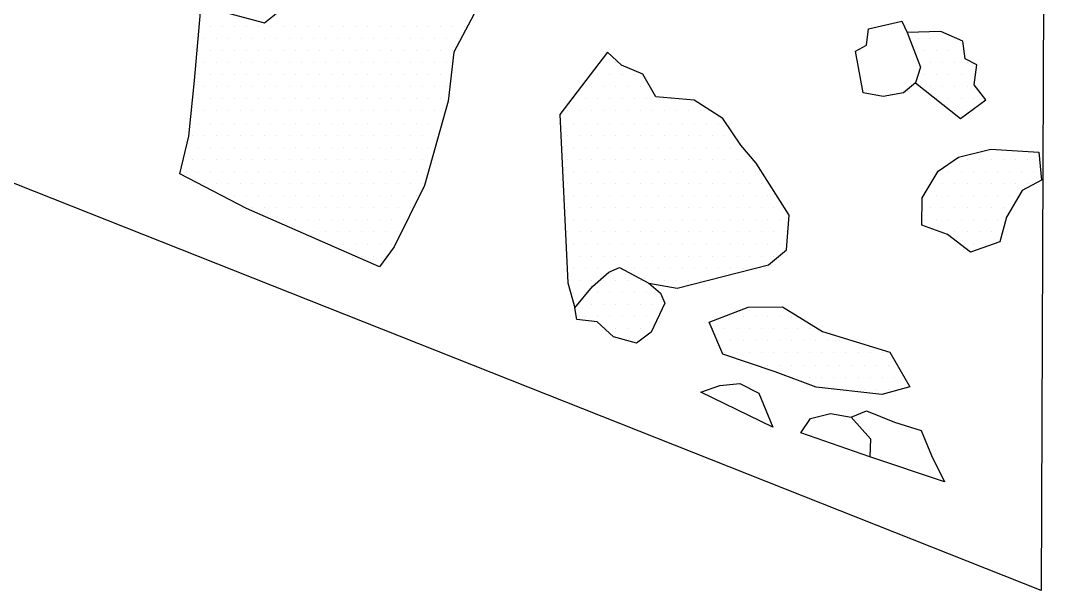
# Model space of a CAD drawing. Header units: metres. Extents: x -13.19 to -9.5, y -12.32 to -7.8.
# Drawn here: x -10.565 to -9.499, y -12.32 to -11.732 of the extents above; entities that cross this region are included whole.
import ezdxf

# ---------------------------------------------------------------- set-up
doc = ezdxf.new("R2010")
doc.units = ezdxf.units.M
doc.header["$LTSCALE"] = 25
doc.header["$MEASUREMENT"] = 0
doc.linetypes.add('STRICHPUNKTX2', pattern=[2, 1, -0.5, 0, -0.5])
doc.layers.get('0').update_dxf_attribs({"linetype": 'CONTINUOUS'})
for name, color, linetype in [('GRABUNGSGRENZE', 3, 'STRICHPUNKTX2'), ('STEINE', 4, 'CONTINUOUS'), ('STEINESCHRAFF', 4, 'CONTINUOUS')]:
    doc.layers.add(name, color=color, linetype=linetype)

# ---------------------------------------------------------------- blocks, each defined once
blk = doc.blocks.new('*X7')
at = {"color": 0}
for p, q in [((-1036.875, -1173.75), (-1036.875, -1173.75)), ((-1035.625, -1173.75), (-1035.625, -1173.75)), ((-1034.375, -1173.75), (-1034.375, -1173.75)), ((-1033.125, -1173.75), (-1033.125, -1173.75)), ((-1031.875, -1173.75), (-1031.875, -1173.75)), ((-1030.625, -1173.75), (-1030.625, -1173.75)), ((-1029.375, -1173.75), (-1029.375, -1173.75)), ((-1028.125, -1173.75), (-1028.125, -1173.75)), ((-1026.875, -1173.75), (-1026.875, -1173.75)), ((-1025.625, -1173.75), (-1025.625, -1173.75)), ((-1024.375, -1173.75), (-1024.375, -1173.75)), ((-1023.125, -1173.75), (-1023.125, -1173.75)), ((-1021.875, -1173.75), (-1021.875, -1173.75)), ((-1020.625, -1173.75), (-1020.625, -1173.75)), ((-1019.375, -1173.75), (-1019.375, -1173.75)), ((-1018.125, -1173.75), (-1018.125, -1173.75)), ((-1016.875, -1173.75), (-1016.875, -1173.75)), ((-1015.625, -1173.75), (-1015.625, -1173.75)), ((-1014.375, -1173.75), (-1014.375, -1173.75)), ((-1013.125, -1173.75), (-1013.125, -1173.75)), ((-1011.875, -1173.75), (-1011.875, -1173.75)), ((-1010.625, -1173.75), (-1010.625, -1173.75)), ((-1037.5, -1175), (-1037.5, -1175)), ((-1036.25, -1175), (-1036.25, -1175)), ((-1035, -1175), (-1035, -1175)), ((-1033.75, -1175), (-1033.75, -1175)), ((-1032.5, -1175), (-1032.5, -1175)), ((-1031.25, -1175), (-1031.25, -1175)), ((-1030, -1175), (-1030, -1175)), ((-1028.75, -1175), (-1028.75, -1175)), ((-1027.5, -1175), (-1027.5, -1175)), ((-1026.25, -1175), (-1026.25, -1175)), ((-1025, -1175), (-1025, -1175)), ((-1023.75, -1175), (-1023.75, -1175)), ((-1022.5, -1175), (-1022.5, -1175)), ((-1021.25, -1175), (-1021.25, -1175)), ((-1020, -1175), (-1020, -1175)), ((-1018.75, -1175), (-1018.75, -1175)), ((-1017.5, -1175), (-1017.5, -1175)), ((-1016.25, -1175), (-1016.25, -1175)), ((-1015, -1175), (-1015, -1175)), ((-1013.75, -1175), (-1013.75, -1175)), ((-1012.5, -1175), (-1012.5, -1175)), ((-1011.25, -1175), (-1011.25, -1175)), ((-1038.125, -1176.25), (-1038.125, -1176.25)), ((-1036.875, -1176.25), (-1036.875, -1176.25)), ((-1035.625, -1176.25), (-1035.625, -1176.25)), ((-1034.375, -1176.25), (-1034.375, -1176.25)), ((-1033.125, -1176.25), (-1033.125, -1176.25)), ((-1031.875, -1176.25), (-1031.875, -1176.25)), ((-1030.625, -1176.25), (-1030.625, -1176.25)), ((-1029.375, -1176.25), (-1029.375, -1176.25)), ((-1028.125, -1176.25), (-1028.125, -1176.25)), ((-1026.875, -1176.25), (-1026.875, -1176.25)), ((-1025.625, -1176.25), (-1025.625, -1176.25)), ((-1024.375, -1176.25), (-1024.375, -1176.25)), ((-1023.125, -1176.25), (-1023.125, -1176.25)), ((-1021.875, -1176.25), (-1021.875, -1176.25)), ((-1020.625, -1176.25), (-1020.625, -1176.25)), ((-1019.375, -1176.25), (-1019.375, -1176.25)), ((-1018.125, -1176.25), (-1018.125, -1176.25)), ((-1016.875, -1176.25), (-1016.875, -1176.25)), ((-1015.625, -1176.25), (-1015.625, -1176.25)), ((-1014.375, -1176.25), (-1014.375, -1176.25)), ((-1013.125, -1176.25), (-1013.125, -1176.25)), ((-1011.875, -1176.25), (-1011.875, -1176.25)), ((-1037.5, -1177.5), (-1037.5, -1177.5)), ((-1036.25, -1177.5), (-1036.25, -1177.5)), ((-1035, -1177.5), (-1035, -1177.5)), ((-1033.75, -1177.5), (-1033.75, -1177.5)), ((-1032.5, -1177.5), (-1032.5, -1177.5)), ((-1031.25, -1177.5), (-1031.25, -1177.5)), ((-1030, -1177.5), (-1030, -1177.5)), ((-1028.75, -1177.5), (-1028.75, -1177.5)), ((-1027.5, -1177.5), (-1027.5, -1177.5)), ((-1026.25, -1177.5), (-1026.25, -1177.5)), ((-1025, -1177.5), (-1025, -1177.5)), ((-1023.75, -1177.5), (-1023.75, -1177.5)), ((-1022.5, -1177.5), (-1022.5, -1177.5)), ((-1021.25, -1177.5), (-1021.25, -1177.5)), ((-1020, -1177.5), (-1020, -1177.5)), ((-1018.75, -1177.5), (-1018.75, -1177.5)), ((-1017.5, -1177.5), (-1017.5, -1177.5)), ((-1016.25, -1177.5), (-1016.25, -1177.5)), ((-1015, -1177.5), (-1015, -1177.5)), ((-1013.75, -1177.5), (-1013.75, -1177.5)), ((-1012.5, -1177.5), (-1012.5, -1177.5)), ((-1038.125, -1178.75), (-1038.125, -1178.75)), ((-1036.875, -1178.75), (-1036.875, -1178.75)), ((-1035.625, -1178.75), (-1035.625, -1178.75)), ((-1034.375, -1178.75), (-1034.375, -1178.75)), ((-1033.125, -1178.75), (-1033.125, -1178.75)), ((-1031.875, -1178.75), (-1031.875, -1178.75)), ((-1030.625, -1178.75), (-1030.625, -1178.75)), ((-1029.375, -1178.75), (-1029.375, -1178.75)), ((-1028.125, -1178.75), (-1028.125, -1178.75)), ((-1026.875, -1178.75), (-1026.875, -1178.75)), ((-1025.625, -1178.75), (-1025.625, -1178.75)), ((-1024.375, -1178.75), (-1024.375, -1178.75)), ((-1023.125, -1178.75), (-1023.125, -1178.75)), ((-1021.875, -1178.75), (-1021.875, -1178.75)), ((-1020.625, -1178.75), (-1020.625, -1178.75)), ((-1019.375, -1178.75), (-1019.375, -1178.75)), ((-1018.125, -1178.75), (-1018.125, -1178.75)), ((-1016.875, -1178.75), (-1016.875, -1178.75)), ((-1015.625, -1178.75), (-1015.625, -1178.75)), ((-1014.375, -1178.75), (-1014.375, -1178.75)), ((-1013.125, -1178.75), (-1013.125, -1178.75)), ((-1037.5, -1180), (-1037.5, -1180)), ((-1036.25, -1180), (-1036.25, -1180)), ((-1035, -1180), (-1035, -1180)), ((-1033.75, -1180), (-1033.75, -1180)), ((-1032.5, -1180), (-1032.5, -1180)), ((-1031.25, -1180), (-1031.25, -1180)), ((-1030, -1180), (-1030, -1180)), ((-1028.75, -1180), (-1028.75, -1180)), ((-1027.5, -1180), (-1027.5, -1180)), ((-1026.25, -1180), (-1026.25, -1180)), ((-1025, -1180), (-1025, -1180)), ((-1023.75, -1180), (-1023.75, -1180)), ((-1022.5, -1180), (-1022.5, -1180)), ((-1021.25, -1180), (-1021.25, -1180)), ((-1020, -1180), (-1020, -1180)), ((-1018.75, -1180), (-1018.75, -1180)), ((-1017.5, -1180), (-1017.5, -1180)), ((-1016.25, -1180), (-1016.25, -1180)), ((-1015, -1180), (-1015, -1180)), ((-1013.75, -1180), (-1013.75, -1180)), ((-1012.5, -1180), (-1012.5, -1180)), ((-1038.125, -1181.25), (-1038.125, -1181.25)), ((-1036.875, -1181.25), (-1036.875, -1181.25)), ((-1035.625, -1181.25), (-1035.625, -1181.25)), ((-1034.375, -1181.25), (-1034.375, -1181.25)), ((-1033.125, -1181.25), (-1033.125, -1181.25)), ((-1031.875, -1181.25), (-1031.875, -1181.25)), ((-1030.625, -1181.25), (-1030.625, -1181.25)), ((-1029.375, -1181.25), (-1029.375, -1181.25)), ((-1028.125, -1181.25), (-1028.125, -1181.25)), ((-1026.875, -1181.25), (-1026.875, -1181.25)), ((-1025.625, -1181.25), (-1025.625, -1181.25)), ((-1024.375, -1181.25), (-1024.375, -1181.25)), ((-1023.125, -1181.25), (-1023.125, -1181.25)), ((-1021.875, -1181.25), (-1021.875, -1181.25)), ((-1020.625, -1181.25), (-1020.625, -1181.25)), ((-1019.375, -1181.25), (-1019.375, -1181.25)), ((-1018.125, -1181.25), (-1018.125, -1181.25)), ((-1016.875, -1181.25), (-1016.875, -1181.25)), ((-1015.625, -1181.25), (-1015.625, -1181.25)), ((-1014.375, -1181.25), (-1014.375, -1181.25)), ((-1013.125, -1181.25), (-1013.125, -1181.25)), ((-1038.75, -1182.5), (-1038.75, -1182.5)), ((-1037.5, -1182.5), (-1037.5, -1182.5)), ((-1036.25, -1182.5), (-1036.25, -1182.5)), ((-1035, -1182.5), (-1035, -1182.5)), ((-1033.75, -1182.5), (-1033.75, -1182.5)), ((-1032.5, -1182.5), (-1032.5, -1182.5)), ((-1031.25, -1182.5), (-1031.25, -1182.5)), ((-1030, -1182.5), (-1030, -1182.5)), ((-1028.75, -1182.5), (-1028.75, -1182.5)), ((-1027.5, -1182.5), (-1027.5, -1182.5)), ((-1026.25, -1182.5), (-1026.25, -1182.5)), ((-1025, -1182.5), (-1025, -1182.5)), ((-1023.75, -1182.5), (-1023.75, -1182.5)), ((-1022.5, -1182.5), (-1022.5, -1182.5)), ((-1021.25, -1182.5), (-1021.25, -1182.5)), ((-1020, -1182.5), (-1020, -1182.5)), ((-1018.75, -1182.5), (-1018.75, -1182.5)), ((-1017.5, -1182.5), (-1017.5, -1182.5)), ((-1016.25, -1182.5), (-1016.25, -1182.5)), ((-1015, -1182.5), (-1015, -1182.5)), ((-1013.75, -1182.5), (-1013.75, -1182.5)), ((-1038.125, -1183.75), (-1038.125, -1183.75)), ((-1036.875, -1183.75), (-1036.875, -1183.75)), ((-1035.625, -1183.75), (-1035.625, -1183.75)), ((-1034.375, -1183.75), (-1034.375, -1183.75)), ((-1033.125, -1183.75), (-1033.125, -1183.75)), ((-1031.875, -1183.75), (-1031.875, -1183.75)), ((-1030.625, -1183.75), (-1030.625, -1183.75)), ((-1029.375, -1183.75), (-1029.375, -1183.75)), ((-1028.125, -1183.75), (-1028.125, -1183.75)), ((-1026.875, -1183.75), (-1026.875, -1183.75)), ((-1025.625, -1183.75), (-1025.625, -1183.75)), ((-1024.375, -1183.75), (-1024.375, -1183.75)), ((-1023.125, -1183.75), (-1023.125, -1183.75)), ((-1021.875, -1183.75), (-1021.875, -1183.75)), ((-1020.625, -1183.75), (-1020.625, -1183.75)), ((-1019.375, -1183.75), (-1019.375, -1183.75)), ((-1018.125, -1183.75), (-1018.125, -1183.75)), ((-1016.875, -1183.75), (-1016.875, -1183.75)), ((-1015.625, -1183.75), (-1015.625, -1183.75)), ((-1014.375, -1183.75), (-1014.375, -1183.75)), ((-1013.125, -1183.75), (-1013.125, -1183.75)), ((-1038.75, -1185), (-1038.75, -1185)), ((-1037.5, -1185), (-1037.5, -1185)), ((-1036.25, -1185), (-1036.25, -1185)), ((-1035, -1185), (-1035, -1185)), ((-1033.75, -1185), (-1033.75, -1185)), ((-1032.5, -1185), (-1032.5, -1185)), ((-1031.25, -1185), (-1031.25, -1185)), ((-1030, -1185), (-1030, -1185)), ((-1028.75, -1185), (-1028.75, -1185)), ((-1027.5, -1185), (-1027.5, -1185)), ((-1026.25, -1185), (-1026.25, -1185)), ((-1025, -1185), (-1025, -1185)), ((-1023.75, -1185), (-1023.75, -1185)), ((-1022.5, -1185), (-1022.5, -1185)), ((-1021.25, -1185), (-1021.25, -1185)), ((-1020, -1185), (-1020, -1185)), ((-1018.75, -1185), (-1018.75, -1185)), ((-1017.5, -1185), (-1017.5, -1185)), ((-1016.25, -1185), (-1016.25, -1185)), ((-1015, -1185), (-1015, -1185)), ((-1013.75, -1185), (-1013.75, -1185)), ((-1038.125, -1186.25), (-1038.125, -1186.25)), ((-1036.875, -1186.25), (-1036.875, -1186.25)), ((-1035.625, -1186.25), (-1035.625, -1186.25)), ((-1034.375, -1186.25), (-1034.375, -1186.25)), ((-1033.125, -1186.25), (-1033.125, -1186.25)), ((-1031.875, -1186.25), (-1031.875, -1186.25)), ((-1030.625, -1186.25), (-1030.625, -1186.25)), ((-1029.375, -1186.25), (-1029.375, -1186.25)), ((-1028.125, -1186.25), (-1028.125, -1186.25)), ((-1026.875, -1186.25), (-1026.875, -1186.25)), ((-1025.625, -1186.25), (-1025.625, -1186.25)), ((-1024.375, -1186.25), (-1024.375, -1186.25)), ((-1023.125, -1186.25), (-1023.125, -1186.25)), ((-1021.875, -1186.25), (-1021.875, -1186.25)), ((-1020.625, -1186.25), (-1020.625, -1186.25)), ((-1019.375, -1186.25), (-1019.375, -1186.25)), ((-1018.125, -1186.25), (-1018.125, -1186.25)), ((-1016.875, -1186.25), (-1016.875, -1186.25)), ((-1015.625, -1186.25), (-1015.625, -1186.25)), ((-1014.375, -1186.25), (-1014.375, -1186.25)), ((-1038.75, -1187.5), (-1038.75, -1187.5)), ((-1037.5, -1187.5), (-1037.5, -1187.5)), ((-1036.25, -1187.5), (-1036.25, -1187.5)), ((-1035, -1187.5), (-1035, -1187.5)), ((-1033.75, -1187.5), (-1033.75, -1187.5)), ((-1032.5, -1187.5), (-1032.5, -1187.5)), ((-1031.25, -1187.5), (-1031.25, -1187.5)), ((-1030, -1187.5), (-1030, -1187.5)), ((-1028.75, -1187.5), (-1028.75, -1187.5)), ((-1027.5, -1187.5), (-1027.5, -1187.5)), ((-1026.25, -1187.5), (-1026.25, -1187.5)), ((-1025, -1187.5), (-1025, -1187.5)), ((-1023.75, -1187.5), (-1023.75, -1187.5)), ((-1022.5, -1187.5), (-1022.5, -1187.5)), ((-1021.25, -1187.5), (-1021.25, -1187.5)), ((-1020, -1187.5), (-1020, -1187.5)), ((-1018.75, -1187.5), (-1018.75, -1187.5)), ((-1017.5, -1187.5), (-1017.5, -1187.5)), ((-1016.25, -1187.5), (-1016.25, -1187.5)), ((-1015, -1187.5), (-1015, -1187.5)), ((-1039.375, -1188.75), (-1039.375, -1188.75)), ((-1038.125, -1188.75), (-1038.125, -1188.75)), ((-1036.875, -1188.75), (-1036.875, -1188.75)), ((-1035.625, -1188.75), (-1035.625, -1188.75)), ((-1034.375, -1188.75), (-1034.375, -1188.75)), ((-1033.125, -1188.75), (-1033.125, -1188.75)), ((-1031.875, -1188.75), (-1031.875, -1188.75)), ((-1030.625, -1188.75), (-1030.625, -1188.75)), ((-1029.375, -1188.75), (-1029.375, -1188.75)), ((-1028.125, -1188.75), (-1028.125, -1188.75)), ((-1026.875, -1188.75), (-1026.875, -1188.75)), ((-1025.625, -1188.75), (-1025.625, -1188.75)), ((-1024.375, -1188.75), (-1024.375, -1188.75)), ((-1023.125, -1188.75), (-1023.125, -1188.75)), ((-1021.875, -1188.75), (-1021.875, -1188.75)), ((-1020.625, -1188.75), (-1020.625, -1188.75)), ((-1019.375, -1188.75), (-1019.375, -1188.75)), ((-1018.125, -1188.75), (-1018.125, -1188.75)), ((-1016.875, -1188.75), (-1016.875, -1188.75)), ((-1015.625, -1188.75), (-1015.625, -1188.75)), ((-1014.375, -1188.75), (-1014.375, -1188.75)), ((-1037.5, -1190), (-1037.5, -1190)), ((-1036.25, -1190), (-1036.25, -1190)), ((-1035, -1190), (-1035, -1190)), ((-1033.75, -1190), (-1033.75, -1190)), ((-1032.5, -1190), (-1032.5, -1190)), ((-1031.25, -1190), (-1031.25, -1190)), ((-1030, -1190), (-1030, -1190)), ((-1028.75, -1190), (-1028.75, -1190)), ((-1027.5, -1190), (-1027.5, -1190)), ((-1026.25, -1190), (-1026.25, -1190)), ((-1025, -1190), (-1025, -1190)), ((-1023.75, -1190), (-1023.75, -1190)), ((-1022.5, -1190), (-1022.5, -1190)), ((-1021.25, -1190), (-1021.25, -1190)), ((-1020, -1190), (-1020, -1190)), ((-1018.75, -1190), (-1018.75, -1190)), ((-1017.5, -1190), (-1017.5, -1190)), ((-1016.25, -1190), (-1016.25, -1190)), ((-1015, -1190), (-1015, -1190)), ((-1035.625, -1191.25), (-1035.625, -1191.25)), ((-1034.375, -1191.25), (-1034.375, -1191.25)), ((-1033.125, -1191.25), (-1033.125, -1191.25)), ((-1031.875, -1191.25), (-1031.875, -1191.25)), ((-1030.625, -1191.25), (-1030.625, -1191.25)), ((-1029.375, -1191.25), (-1029.375, -1191.25)), ((-1028.125, -1191.25), (-1028.125, -1191.25)), ((-1026.875, -1191.25), (-1026.875, -1191.25)), ((-1025.625, -1191.25), (-1025.625, -1191.25)), ((-1024.375, -1191.25), (-1024.375, -1191.25)), ((-1023.125, -1191.25), (-1023.125, -1191.25)), ((-1021.875, -1191.25), (-1021.875, -1191.25)), ((-1020.625, -1191.25), (-1020.625, -1191.25)), ((-1019.375, -1191.25), (-1019.375, -1191.25)), ((-1018.125, -1191.25), (-1018.125, -1191.25)), ((-1016.875, -1191.25), (-1016.875, -1191.25)), ((-1015.625, -1191.25), (-1015.625, -1191.25)), ((-1032.5, -1192.5), (-1032.5, -1192.5)), ((-1031.25, -1192.5), (-1031.25, -1192.5)), ((-1030, -1192.5), (-1030, -1192.5)), ((-1028.75, -1192.5), (-1028.75, -1192.5)), ((-1027.5, -1192.5), (-1027.5, -1192.5)), ((-1026.25, -1192.5), (-1026.25, -1192.5)), ((-1025, -1192.5), (-1025, -1192.5)), ((-1023.75, -1192.5), (-1023.75, -1192.5)), ((-1022.5, -1192.5), (-1022.5, -1192.5)), ((-1021.25, -1192.5), (-1021.25, -1192.5)), ((-1020, -1192.5), (-1020, -1192.5)), ((-1018.75, -1192.5), (-1018.75, -1192.5)), ((-1017.5, -1192.5), (-1017.5, -1192.5)), ((-1016.25, -1192.5), (-1016.25, -1192.5)), ((-1029.375, -1193.75), (-1029.375, -1193.75)), ((-1028.125, -1193.75), (-1028.125, -1193.75)), ((-1026.875, -1193.75), (-1026.875, -1193.75)), ((-1025.625, -1193.75), (-1025.625, -1193.75)), ((-1024.375, -1193.75), (-1024.375, -1193.75)), ((-1023.125, -1193.75), (-1023.125, -1193.75)), ((-1021.875, -1193.75), (-1021.875, -1193.75)), ((-1020.625, -1193.75), (-1020.625, -1193.75)), ((-1019.375, -1193.75), (-1019.375, -1193.75)), ((-1018.125, -1193.75), (-1018.125, -1193.75)), ((-1016.875, -1193.75), (-1016.875, -1193.75)), ((-1027.5, -1195), (-1027.5, -1195)), ((-1026.25, -1195), (-1026.25, -1195)), ((-1025, -1195), (-1025, -1195)), ((-1023.75, -1195), (-1023.75, -1195)), ((-1022.5, -1195), (-1022.5, -1195)), ((-1021.25, -1195), (-1021.25, -1195)), ((-1020, -1195), (-1020, -1195)), ((-1018.75, -1195), (-1018.75, -1195)), ((-1017.5, -1195), (-1017.5, -1195)), ((-1024.375, -1196.25), (-1024.375, -1196.25)), ((-1023.125, -1196.25), (-1023.125, -1196.25)), ((-1021.875, -1196.25), (-1021.875, -1196.25)), ((-1020.625, -1196.25), (-1020.625, -1196.25)), ((-1019.375, -1196.25), (-1019.375, -1196.25)), ((-1018.125, -1196.25), (-1018.125, -1196.25)), ((-1021.25, -1197.5), (-1021.25, -1197.5)), ((-1020, -1197.5), (-1020, -1197.5)), ((-1018.75, -1197.5), (-1018.75, -1197.5))]:
    blk.add_line(p, q, dxfattribs=at)
blk = doc.blocks.new('*X8')
at = {"color": 0}
for p, q in [((-963.75, -1175), (-963.75, -1175)), ((-962.5, -1175), (-962.5, -1175)), ((-961.25, -1175), (-961.25, -1175)), ((-960, -1175), (-960, -1175)), ((-963.125, -1176.25), (-963.125, -1176.25)), ((-961.875, -1176.25), (-961.875, -1176.25)), ((-960.625, -1176.25), (-960.625, -1176.25)), ((-959.375, -1176.25), (-959.375, -1176.25)), ((-996.25, -1177.5), (-996.25, -1177.5)), ((-995, -1177.5), (-995, -1177.5)), ((-963.75, -1177.5), (-963.75, -1177.5)), ((-962.5, -1177.5), (-962.5, -1177.5)), ((-961.25, -1177.5), (-961.25, -1177.5)), ((-960, -1177.5), (-960, -1177.5)), ((-958.75, -1177.5), (-958.75, -1177.5)), ((-996.875, -1178.75), (-996.875, -1178.75)), ((-995.625, -1178.75), (-995.625, -1178.75)), ((-994.375, -1178.75), (-994.375, -1178.75)), ((-993.125, -1178.75), (-993.125, -1178.75)), ((-963.125, -1178.75), (-963.125, -1178.75)), ((-961.875, -1178.75), (-961.875, -1178.75)), ((-960.625, -1178.75), (-960.625, -1178.75)), ((-959.375, -1178.75), (-959.375, -1178.75)), ((-958.125, -1178.75), (-958.125, -1178.75)), ((-997.5, -1180), (-997.5, -1180)), ((-996.25, -1180), (-996.25, -1180)), ((-995, -1180), (-995, -1180)), ((-993.75, -1180), (-993.75, -1180)), ((-992.5, -1180), (-992.5, -1180)), ((-962.5, -1180), (-962.5, -1180)), ((-961.25, -1180), (-961.25, -1180)), ((-960, -1180), (-960, -1180)), ((-958.75, -1180), (-958.75, -1180)), ((-999.375, -1181.25), (-999.375, -1181.25)), ((-998.125, -1181.25), (-998.125, -1181.25)), ((-996.875, -1181.25), (-996.875, -1181.25)), ((-995.625, -1181.25), (-995.625, -1181.25)), ((-994.375, -1181.25), (-994.375, -1181.25)), ((-993.125, -1181.25), (-993.125, -1181.25)), ((-991.875, -1181.25), (-991.875, -1181.25)), ((-990.625, -1181.25), (-990.625, -1181.25)), ((-989.375, -1181.25), (-989.375, -1181.25)), ((-961.875, -1181.25), (-961.875, -1181.25)), ((-960.625, -1181.25), (-960.625, -1181.25)), ((-959.375, -1181.25), (-959.375, -1181.25)), ((-958.125, -1181.25), (-958.125, -1181.25)), ((-1000, -1182.5), (-1000, -1182.5)), ((-998.75, -1182.5), (-998.75, -1182.5)), ((-997.5, -1182.5), (-997.5, -1182.5)), ((-996.25, -1182.5), (-996.25, -1182.5)), ((-995, -1182.5), (-995, -1182.5)), ((-993.75, -1182.5), (-993.75, -1182.5)), ((-992.5, -1182.5), (-992.5, -1182.5)), ((-991.25, -1182.5), (-991.25, -1182.5)), ((-990, -1182.5), (-990, -1182.5)), ((-988.75, -1182.5), (-988.75, -1182.5)), ((-987.5, -1182.5), (-987.5, -1182.5)), ((-986.25, -1182.5), (-986.25, -1182.5)), ((-960, -1182.5), (-960, -1182.5)), ((-958.75, -1182.5), (-958.75, -1182.5)), ((-1000.625, -1183.75), (-1000.625, -1183.75)), ((-999.375, -1183.75), (-999.375, -1183.75)), ((-998.125, -1183.75), (-998.125, -1183.75)), ((-996.875, -1183.75), (-996.875, -1183.75)), ((-995.625, -1183.75), (-995.625, -1183.75)), ((-994.375, -1183.75), (-994.375, -1183.75)), ((-993.125, -1183.75), (-993.125, -1183.75)), ((-991.875, -1183.75), (-991.875, -1183.75)), ((-990.625, -1183.75), (-990.625, -1183.75)), ((-989.375, -1183.75), (-989.375, -1183.75)), ((-988.125, -1183.75), (-988.125, -1183.75)), ((-986.875, -1183.75), (-986.875, -1183.75)), ((-985.625, -1183.75), (-985.625, -1183.75)), ((-984.375, -1183.75), (-984.375, -1183.75)), ((-1000, -1185), (-1000, -1185)), ((-998.75, -1185), (-998.75, -1185)), ((-997.5, -1185), (-997.5, -1185)), ((-996.25, -1185), (-996.25, -1185)), ((-995, -1185), (-995, -1185)), ((-993.75, -1185), (-993.75, -1185)), ((-992.5, -1185), (-992.5, -1185)), ((-991.25, -1185), (-991.25, -1185)), ((-990, -1185), (-990, -1185)), ((-988.75, -1185), (-988.75, -1185)), ((-987.5, -1185), (-987.5, -1185)), ((-986.25, -1185), (-986.25, -1185)), ((-985, -1185), (-985, -1185)), ((-983.75, -1185), (-983.75, -1185)), ((-1000.625, -1186.25), (-1000.625, -1186.25)), ((-999.375, -1186.25), (-999.375, -1186.25)), ((-998.125, -1186.25), (-998.125, -1186.25)), ((-996.875, -1186.25), (-996.875, -1186.25)), ((-995.625, -1186.25), (-995.625, -1186.25)), ((-994.375, -1186.25), (-994.375, -1186.25)), ((-993.125, -1186.25), (-993.125, -1186.25)), ((-991.875, -1186.25), (-991.875, -1186.25)), ((-990.625, -1186.25), (-990.625, -1186.25)), ((-989.375, -1186.25), (-989.375, -1186.25)), ((-988.125, -1186.25), (-988.125, -1186.25)), ((-986.875, -1186.25), (-986.875, -1186.25)), ((-985.625, -1186.25), (-985.625, -1186.25)), ((-984.375, -1186.25), (-984.375, -1186.25)), ((-983.125, -1186.25), (-983.125, -1186.25)), ((-1000, -1187.5), (-1000, -1187.5)), ((-998.75, -1187.5), (-998.75, -1187.5)), ((-997.5, -1187.5), (-997.5, -1187.5)), ((-996.25, -1187.5), (-996.25, -1187.5)), ((-995, -1187.5), (-995, -1187.5)), ((-993.75, -1187.5), (-993.75, -1187.5)), ((-992.5, -1187.5), (-992.5, -1187.5)), ((-991.25, -1187.5), (-991.25, -1187.5)), ((-990, -1187.5), (-990, -1187.5)), ((-988.75, -1187.5), (-988.75, -1187.5)), ((-987.5, -1187.5), (-987.5, -1187.5)), ((-986.25, -1187.5), (-986.25, -1187.5)), ((-985, -1187.5), (-985, -1187.5)), ((-983.75, -1187.5), (-983.75, -1187.5)), ((-982.5, -1187.5), (-982.5, -1187.5)), ((-981.25, -1187.5), (-981.25, -1187.5)), ((-958.75, -1187.5), (-958.75, -1187.5)), ((-957.5, -1187.5), (-957.5, -1187.5)), ((-956.25, -1187.5), (-956.25, -1187.5)), ((-955, -1187.5), (-955, -1187.5)), ((-953.75, -1187.5), (-953.75, -1187.5)), ((-952.5, -1187.5), (-952.5, -1187.5)), ((-999.375, -1188.75), (-999.375, -1188.75)), ((-998.125, -1188.75), (-998.125, -1188.75)), ((-996.875, -1188.75), (-996.875, -1188.75)), ((-995.625, -1188.75), (-995.625, -1188.75)), ((-994.375, -1188.75), (-994.375, -1188.75)), ((-993.125, -1188.75), (-993.125, -1188.75)), ((-991.875, -1188.75), (-991.875, -1188.75)), ((-990.625, -1188.75), (-990.625, -1188.75)), ((-989.375, -1188.75), (-989.375, -1188.75)), ((-988.125, -1188.75), (-988.125, -1188.75)), ((-986.875, -1188.75), (-986.875, -1188.75)), ((-985.625, -1188.75), (-985.625, -1188.75)), ((-984.375, -1188.75), (-984.375, -1188.75)), ((-983.125, -1188.75), (-983.125, -1188.75)), ((-981.875, -1188.75), (-981.875, -1188.75)), ((-980.625, -1188.75), (-980.625, -1188.75)), ((-960.625, -1188.75), (-960.625, -1188.75)), ((-959.375, -1188.75), (-959.375, -1188.75)), ((-958.125, -1188.75), (-958.125, -1188.75)), ((-956.875, -1188.75), (-956.875, -1188.75)), ((-955.625, -1188.75), (-955.625, -1188.75)), ((-954.375, -1188.75), (-954.375, -1188.75)), ((-953.125, -1188.75), (-953.125, -1188.75)), ((-951.875, -1188.75), (-951.875, -1188.75)), ((-1000, -1190), (-1000, -1190)), ((-998.75, -1190), (-998.75, -1190)), ((-997.5, -1190), (-997.5, -1190)), ((-996.25, -1190), (-996.25, -1190)), ((-995, -1190), (-995, -1190)), ((-993.75, -1190), (-993.75, -1190)), ((-992.5, -1190), (-992.5, -1190)), ((-991.25, -1190), (-991.25, -1190)), ((-990, -1190), (-990, -1190)), ((-988.75, -1190), (-988.75, -1190)), ((-987.5, -1190), (-987.5, -1190)), ((-986.25, -1190), (-986.25, -1190)), ((-985, -1190), (-985, -1190)), ((-983.75, -1190), (-983.75, -1190)), ((-982.5, -1190), (-982.5, -1190)), ((-981.25, -1190), (-981.25, -1190)), ((-980, -1190), (-980, -1190)), ((-962.5, -1190), (-962.5, -1190)), ((-961.25, -1190), (-961.25, -1190)), ((-960, -1190), (-960, -1190)), ((-958.75, -1190), (-958.75, -1190)), ((-957.5, -1190), (-957.5, -1190)), ((-956.25, -1190), (-956.25, -1190)), ((-955, -1190), (-955, -1190)), ((-953.75, -1190), (-953.75, -1190)), ((-952.5, -1190), (-952.5, -1190)), ((-999.375, -1191.25), (-999.375, -1191.25)), ((-998.125, -1191.25), (-998.125, -1191.25)), ((-996.875, -1191.25), (-996.875, -1191.25)), ((-995.625, -1191.25), (-995.625, -1191.25)), ((-994.375, -1191.25), (-994.375, -1191.25)), ((-993.125, -1191.25), (-993.125, -1191.25)), ((-991.875, -1191.25), (-991.875, -1191.25)), ((-990.625, -1191.25), (-990.625, -1191.25)), ((-989.375, -1191.25), (-989.375, -1191.25)), ((-988.125, -1191.25), (-988.125, -1191.25)), ((-986.875, -1191.25), (-986.875, -1191.25)), ((-985.625, -1191.25), (-985.625, -1191.25)), ((-984.375, -1191.25), (-984.375, -1191.25)), ((-983.125, -1191.25), (-983.125, -1191.25)), ((-981.875, -1191.25), (-981.875, -1191.25)), ((-980.625, -1191.25), (-980.625, -1191.25)), ((-979.375, -1191.25), (-979.375, -1191.25)), ((-963.125, -1191.25), (-963.125, -1191.25)), ((-961.875, -1191.25), (-961.875, -1191.25)), ((-960.625, -1191.25), (-960.625, -1191.25)), ((-959.375, -1191.25), (-959.375, -1191.25)), ((-958.125, -1191.25), (-958.125, -1191.25)), ((-956.875, -1191.25), (-956.875, -1191.25)), ((-955.625, -1191.25), (-955.625, -1191.25)), ((-954.375, -1191.25), (-954.375, -1191.25)), ((-1000, -1192.5), (-1000, -1192.5)), ((-998.75, -1192.5), (-998.75, -1192.5)), ((-997.5, -1192.5), (-997.5, -1192.5)), ((-996.25, -1192.5), (-996.25, -1192.5)), ((-995, -1192.5), (-995, -1192.5)), ((-993.75, -1192.5), (-993.75, -1192.5)), ((-992.5, -1192.5), (-992.5, -1192.5)), ((-991.25, -1192.5), (-991.25, -1192.5)), ((-990, -1192.5), (-990, -1192.5)), ((-988.75, -1192.5), (-988.75, -1192.5)), ((-987.5, -1192.5), (-987.5, -1192.5)), ((-986.25, -1192.5), (-986.25, -1192.5)), ((-985, -1192.5), (-985, -1192.5)), ((-983.75, -1192.5), (-983.75, -1192.5)), ((-982.5, -1192.5), (-982.5, -1192.5)), ((-981.25, -1192.5), (-981.25, -1192.5)), ((-980, -1192.5), (-980, -1192.5)), ((-978.75, -1192.5), (-978.75, -1192.5)), ((-962.5, -1192.5), (-962.5, -1192.5)), ((-961.25, -1192.5), (-961.25, -1192.5)), ((-960, -1192.5), (-960, -1192.5)), ((-958.75, -1192.5), (-958.75, -1192.5)), ((-957.5, -1192.5), (-957.5, -1192.5)), ((-956.25, -1192.5), (-956.25, -1192.5)), ((-955, -1192.5), (-955, -1192.5)), ((-999.375, -1193.75), (-999.375, -1193.75)), ((-998.125, -1193.75), (-998.125, -1193.75)), ((-996.875, -1193.75), (-996.875, -1193.75)), ((-995.625, -1193.75), (-995.625, -1193.75)), ((-994.375, -1193.75), (-994.375, -1193.75)), ((-993.125, -1193.75), (-993.125, -1193.75)), ((-991.875, -1193.75), (-991.875, -1193.75)), ((-990.625, -1193.75), (-990.625, -1193.75)), ((-989.375, -1193.75), (-989.375, -1193.75)), ((-988.125, -1193.75), (-988.125, -1193.75)), ((-986.875, -1193.75), (-986.875, -1193.75)), ((-985.625, -1193.75), (-985.625, -1193.75)), ((-984.375, -1193.75), (-984.375, -1193.75)), ((-983.125, -1193.75), (-983.125, -1193.75)), ((-981.875, -1193.75), (-981.875, -1193.75)), ((-980.625, -1193.75), (-980.625, -1193.75)), ((-979.375, -1193.75), (-979.375, -1193.75)), ((-978.125, -1193.75), (-978.125, -1193.75)), ((-963.125, -1193.75), (-963.125, -1193.75)), ((-961.875, -1193.75), (-961.875, -1193.75)), ((-960.625, -1193.75), (-960.625, -1193.75)), ((-959.375, -1193.75), (-959.375, -1193.75)), ((-958.125, -1193.75), (-958.125, -1193.75)), ((-956.875, -1193.75), (-956.875, -1193.75)), ((-955.625, -1193.75), (-955.625, -1193.75)), ((-1000, -1195), (-1000, -1195)), ((-998.75, -1195), (-998.75, -1195)), ((-997.5, -1195), (-997.5, -1195)), ((-996.25, -1195), (-996.25, -1195)), ((-995, -1195), (-995, -1195)), ((-993.75, -1195), (-993.75, -1195)), ((-992.5, -1195), (-992.5, -1195)), ((-991.25, -1195), (-991.25, -1195)), ((-990, -1195), (-990, -1195)), ((-988.75, -1195), (-988.75, -1195)), ((-987.5, -1195), (-987.5, -1195)), ((-986.25, -1195), (-986.25, -1195)), ((-985, -1195), (-985, -1195)), ((-983.75, -1195), (-983.75, -1195)), ((-982.5, -1195), (-982.5, -1195)), ((-981.25, -1195), (-981.25, -1195)), ((-980, -1195), (-980, -1195)), ((-978.75, -1195), (-978.75, -1195)), ((-977.5, -1195), (-977.5, -1195)), ((-961.25, -1195), (-961.25, -1195)), ((-960, -1195), (-960, -1195)), ((-958.75, -1195), (-958.75, -1195)), ((-957.5, -1195), (-957.5, -1195)), ((-956.25, -1195), (-956.25, -1195)), ((-999.375, -1196.25), (-999.375, -1196.25)), ((-998.125, -1196.25), (-998.125, -1196.25)), ((-996.875, -1196.25), (-996.875, -1196.25)), ((-995.625, -1196.25), (-995.625, -1196.25)), ((-994.375, -1196.25), (-994.375, -1196.25)), ((-993.125, -1196.25), (-993.125, -1196.25)), ((-991.875, -1196.25), (-991.875, -1196.25)), ((-990.625, -1196.25), (-990.625, -1196.25)), ((-989.375, -1196.25), (-989.375, -1196.25)), ((-988.125, -1196.25), (-988.125, -1196.25)), ((-986.875, -1196.25), (-986.875, -1196.25)), ((-985.625, -1196.25), (-985.625, -1196.25)), ((-984.375, -1196.25), (-984.375, -1196.25)), ((-983.125, -1196.25), (-983.125, -1196.25)), ((-981.875, -1196.25), (-981.875, -1196.25)), ((-980.625, -1196.25), (-980.625, -1196.25)), ((-979.375, -1196.25), (-979.375, -1196.25)), ((-978.125, -1196.25), (-978.125, -1196.25)), ((-959.375, -1196.25), (-959.375, -1196.25)), ((-958.125, -1196.25), (-958.125, -1196.25)), ((-956.875, -1196.25), (-956.875, -1196.25)), ((-1000, -1197.5), (-1000, -1197.5)), ((-998.75, -1197.5), (-998.75, -1197.5)), ((-997.5, -1197.5), (-997.5, -1197.5)), ((-996.25, -1197.5), (-996.25, -1197.5)), ((-995, -1197.5), (-995, -1197.5)), ((-993.75, -1197.5), (-993.75, -1197.5)), ((-992.5, -1197.5), (-992.5, -1197.5)), ((-991.25, -1197.5), (-991.25, -1197.5)), ((-990, -1197.5), (-990, -1197.5)), ((-988.75, -1197.5), (-988.75, -1197.5)), ((-987.5, -1197.5), (-987.5, -1197.5)), ((-986.25, -1197.5), (-986.25, -1197.5)), ((-985, -1197.5), (-985, -1197.5)), ((-983.75, -1197.5), (-983.75, -1197.5)), ((-982.5, -1197.5), (-982.5, -1197.5)), ((-981.25, -1197.5), (-981.25, -1197.5)), ((-980, -1197.5), (-980, -1197.5)), ((-978.75, -1197.5), (-978.75, -1197.5)), ((-999.375, -1198.75), (-999.375, -1198.75)), ((-998.125, -1198.75), (-998.125, -1198.75)), ((-996.875, -1198.75), (-996.875, -1198.75)), ((-995.625, -1198.75), (-995.625, -1198.75)), ((-994.375, -1198.75), (-994.375, -1198.75)), ((-993.125, -1198.75), (-993.125, -1198.75)), ((-991.875, -1198.75), (-991.875, -1198.75)), ((-990.625, -1198.75), (-990.625, -1198.75)), ((-989.375, -1198.75), (-989.375, -1198.75)), ((-988.125, -1198.75), (-988.125, -1198.75)), ((-986.875, -1198.75), (-986.875, -1198.75)), ((-985.625, -1198.75), (-985.625, -1198.75)), ((-984.375, -1198.75), (-984.375, -1198.75)), ((-983.125, -1198.75), (-983.125, -1198.75)), ((-981.875, -1198.75), (-981.875, -1198.75)), ((-998.75, -1200), (-998.75, -1200)), ((-997.5, -1200), (-997.5, -1200)), ((-996.25, -1200), (-996.25, -1200)), ((-995, -1200), (-995, -1200)), ((-993.75, -1200), (-993.75, -1200)), ((-992.5, -1200), (-992.5, -1200)), ((-991.25, -1200), (-991.25, -1200)), ((-990, -1200), (-990, -1200)), ((-988.75, -1200), (-988.75, -1200)), ((-987.5, -1200), (-987.5, -1200)), ((-986.25, -1200), (-986.25, -1200)), ((-999.375, -1201.25), (-999.375, -1201.25)), ((-998.125, -1201.25), (-998.125, -1201.25)), ((-996.875, -1201.25), (-996.875, -1201.25)), ((-995.625, -1201.25), (-995.625, -1201.25)), ((-994.375, -1201.25), (-994.375, -1201.25)), ((-993.125, -1201.25), (-993.125, -1201.25)), ((-991.875, -1201.25), (-991.875, -1201.25)), ((-990.625, -1201.25), (-990.625, -1201.25)), ((-998.75, -1202.5), (-998.75, -1202.5)), ((-997.5, -1202.5), (-997.5, -1202.5)), ((-996.25, -1202.5), (-996.25, -1202.5)), ((-995, -1202.5), (-995, -1202.5)), ((-993.75, -1202.5), (-993.75, -1202.5)), ((-992.5, -1202.5), (-992.5, -1202.5)), ((-991.25, -1202.5), (-991.25, -1202.5)), ((-998.125, -1203.75), (-998.125, -1203.75)), ((-996.875, -1203.75), (-996.875, -1203.75)), ((-995.625, -1203.75), (-995.625, -1203.75)), ((-994.375, -1203.75), (-994.375, -1203.75)), ((-993.125, -1203.75), (-993.125, -1203.75)), ((-991.875, -1203.75), (-991.875, -1203.75)), ((-983.125, -1203.75), (-983.125, -1203.75)), ((-981.875, -1203.75), (-981.875, -1203.75)), ((-980.625, -1203.75), (-980.625, -1203.75)), ((-979.375, -1203.75), (-979.375, -1203.75)), ((-978.125, -1203.75), (-978.125, -1203.75)), ((-976.875, -1203.75), (-976.875, -1203.75)), ((-995, -1205), (-995, -1205)), ((-993.75, -1205), (-993.75, -1205)), ((-992.5, -1205), (-992.5, -1205)), ((-991.25, -1205), (-991.25, -1205)), ((-985, -1205), (-985, -1205)), ((-983.75, -1205), (-983.75, -1205)), ((-982.5, -1205), (-982.5, -1205)), ((-981.25, -1205), (-981.25, -1205)), ((-980, -1205), (-980, -1205)), ((-978.75, -1205), (-978.75, -1205)), ((-977.5, -1205), (-977.5, -1205)), ((-976.25, -1205), (-976.25, -1205)), ((-975, -1205), (-975, -1205)), ((-993.125, -1206.25), (-993.125, -1206.25)), ((-984.375, -1206.25), (-984.375, -1206.25)), ((-983.125, -1206.25), (-983.125, -1206.25)), ((-981.875, -1206.25), (-981.875, -1206.25)), ((-980.625, -1206.25), (-980.625, -1206.25)), ((-979.375, -1206.25), (-979.375, -1206.25)), ((-978.125, -1206.25), (-978.125, -1206.25)), ((-976.875, -1206.25), (-976.875, -1206.25)), ((-975.625, -1206.25), (-975.625, -1206.25)), ((-974.375, -1206.25), (-974.375, -1206.25)), ((-973.125, -1206.25), (-973.125, -1206.25)), ((-971.875, -1206.25), (-971.875, -1206.25)), ((-970.625, -1206.25), (-970.625, -1206.25)), ((-983.75, -1207.5), (-983.75, -1207.5)), ((-982.5, -1207.5), (-982.5, -1207.5)), ((-981.25, -1207.5), (-981.25, -1207.5)), ((-980, -1207.5), (-980, -1207.5)), ((-978.75, -1207.5), (-978.75, -1207.5)), ((-977.5, -1207.5), (-977.5, -1207.5)), ((-976.25, -1207.5), (-976.25, -1207.5)), ((-975, -1207.5), (-975, -1207.5)), ((-973.75, -1207.5), (-973.75, -1207.5)), ((-972.5, -1207.5), (-972.5, -1207.5)), ((-971.25, -1207.5), (-971.25, -1207.5)), ((-970, -1207.5), (-970, -1207.5)), ((-968.75, -1207.5), (-968.75, -1207.5)), ((-967.5, -1207.5), (-967.5, -1207.5)), ((-979.375, -1208.75), (-979.375, -1208.75)), ((-978.125, -1208.75), (-978.125, -1208.75)), ((-976.875, -1208.75), (-976.875, -1208.75)), ((-975.625, -1208.75), (-975.625, -1208.75)), ((-974.375, -1208.75), (-974.375, -1208.75)), ((-973.125, -1208.75), (-973.125, -1208.75)), ((-971.875, -1208.75), (-971.875, -1208.75)), ((-970.625, -1208.75), (-970.625, -1208.75)), ((-969.375, -1208.75), (-969.375, -1208.75)), ((-968.125, -1208.75), (-968.125, -1208.75)), ((-966.875, -1208.75), (-966.875, -1208.75)), ((-976.25, -1210), (-976.25, -1210)), ((-975, -1210), (-975, -1210)), ((-973.75, -1210), (-973.75, -1210)), ((-972.5, -1210), (-972.5, -1210)), ((-971.25, -1210), (-971.25, -1210)), ((-970, -1210), (-970, -1210)), ((-968.75, -1210), (-968.75, -1210)), ((-967.5, -1210), (-967.5, -1210)), ((-966.25, -1210), (-966.25, -1210)), ((-971.875, -1211.25), (-971.875, -1211.25)), ((-970.625, -1211.25), (-970.625, -1211.25)), ((-969.375, -1211.25), (-969.375, -1211.25)), ((-968.125, -1211.25), (-968.125, -1211.25)), ((-966.875, -1211.25), (-966.875, -1211.25)), ((-965.625, -1211.25), (-965.625, -1211.25))]:
    blk.add_line(p, q, dxfattribs=at)

msp = doc.modelspace()

# ---------------------------------------------------------------- linework, layer by layer
at = {"layer": 'GRABUNGSGRENZE'}
msp.add_lwpolyline([(-9.4994, -9.1867), (-9.5109, -12.3202)], dxfattribs=at)
at = {"layer": 'GRABUNGSGRENZE', "flags": 128}
msp.add_lwpolyline([(-9.5109, -12.3202), (-11.1299, -11.6788), (-11.4111, -11.5646), (-12.3626, -11.0383), (-12.4759, -10.9811), (-13.192, -10.5753)], dxfattribs=at)
at = {"layer": 'STEINE'}
for points in [[(-10.0905, -11.7138), (-10.1174, -11.7642), (-10.1231, -11.815), (-10.1477, -11.9019), (-10.1791, -11.9655), (-10.1941, -11.9859), (-10.3315, -11.9258), (-10.4002, -11.8898)], [(-10.4002, -11.8898), (-10.3909, -11.8512), (-10.3853, -11.7934), (-10.3789, -11.7229)], [(-10.3606, -11.7212), (-10.3129, -11.734), (-10.3008, -11.7242)], [(-9.6357, -11.7798), (-9.6406, -11.7961), (-9.6532, -11.8063), (-9.674, -11.8101), (-9.6948, -11.8062), (-9.7028, -11.7632), (-9.6912, -11.757), (-9.6893, -11.7402), (-9.6549, -11.7323), (-9.6492, -11.744), (-9.6357, -11.7798)], [(-9.6406, -11.7961), (-9.5942, -11.8327), (-9.568, -11.8137), (-9.5803, -11.7981), (-9.5774, -11.7773), (-9.5896, -11.7713), (-9.5918, -11.7531), (-9.6147, -11.7431), (-9.6492, -11.744)], [(-9.9161, -12.0028), (-9.8867, -12.0081), (-9.7926, -11.984), (-9.774, -11.9686), (-9.7713, -11.9326), (-9.8052, -11.8791), (-9.821, -11.8605), (-9.8395, -11.8328), (-9.8691, -11.8138), (-9.9087, -11.8106), (-9.9221, -11.7869), (-9.9444, -11.7779), (-9.9588, -11.7644), (-10.0079, -11.8287), (-9.9998, -12.0025), (-9.9925, -12.0283)], [(-9.5105, -11.8964), (-9.5307, -11.9072), (-9.5467, -11.9347), (-9.5535, -11.9601), (-9.5839, -11.971), (-9.6078, -11.9525), (-9.6343, -11.943), (-9.634, -11.9147), (-9.6175, -11.8871), (-9.5964, -11.8728), (-9.563, -11.8644), (-9.5133, -11.8675), (-9.5105, -11.8964)], [(-9.9925, -12.0283), (-9.9744, -12.0063), (-9.9573, -11.9915), (-9.9462, -11.9868), (-9.9161, -12.0028), (-9.9039, -12.0133), (-9.8997, -12.0234), (-9.9137, -12.0534), (-9.9288, -12.0647), (-9.9527, -12.0583), (-9.9695, -12.0428), (-9.9903, -12.0404), (-9.9925, -12.0283)], [(-9.8539, -12.0433), (-9.8135, -12.0277), (-9.778, -12.0274), (-9.7368, -12.0529), (-9.6671, -12.0741), (-9.6465, -12.1099), (-9.6754, -12.1178), (-9.7434, -12.1103), (-9.7856, -12.0944), (-9.8395, -12.0761), (-9.8539, -12.0433)], [(-9.8624, -12.1154), (-9.8427, -12.1086), (-9.822, -12.1064), (-9.8026, -12.1164), (-9.7881, -12.1517), (-9.8624, -12.1154)], [(-9.7592, -12.1576), (-9.7492, -12.1428), (-9.7284, -12.1375), (-9.7071, -12.1414), (-9.6871, -12.1635), (-9.688, -12.1823), (-9.7592, -12.1576)], [(-9.7071, -12.1414), (-9.6914, -12.1347), (-9.6624, -12.1466), (-9.635, -12.155), (-9.6241, -12.1807), (-9.6107, -12.208), (-9.688, -12.1823)]]:
    msp.add_lwpolyline(points, dxfattribs=at)

# ---------------------------------------------------------------- block references
at = {"layer": 'STEINESCHRAFF', "xscale": 0.01, "yscale": 0.01, "zscale": 0.01}
for name in ['*X8', '*X7']:
    msp.add_blockref(name, (0, 0), dxfattribs=at)

doc.saveas('drawing.dxf')
